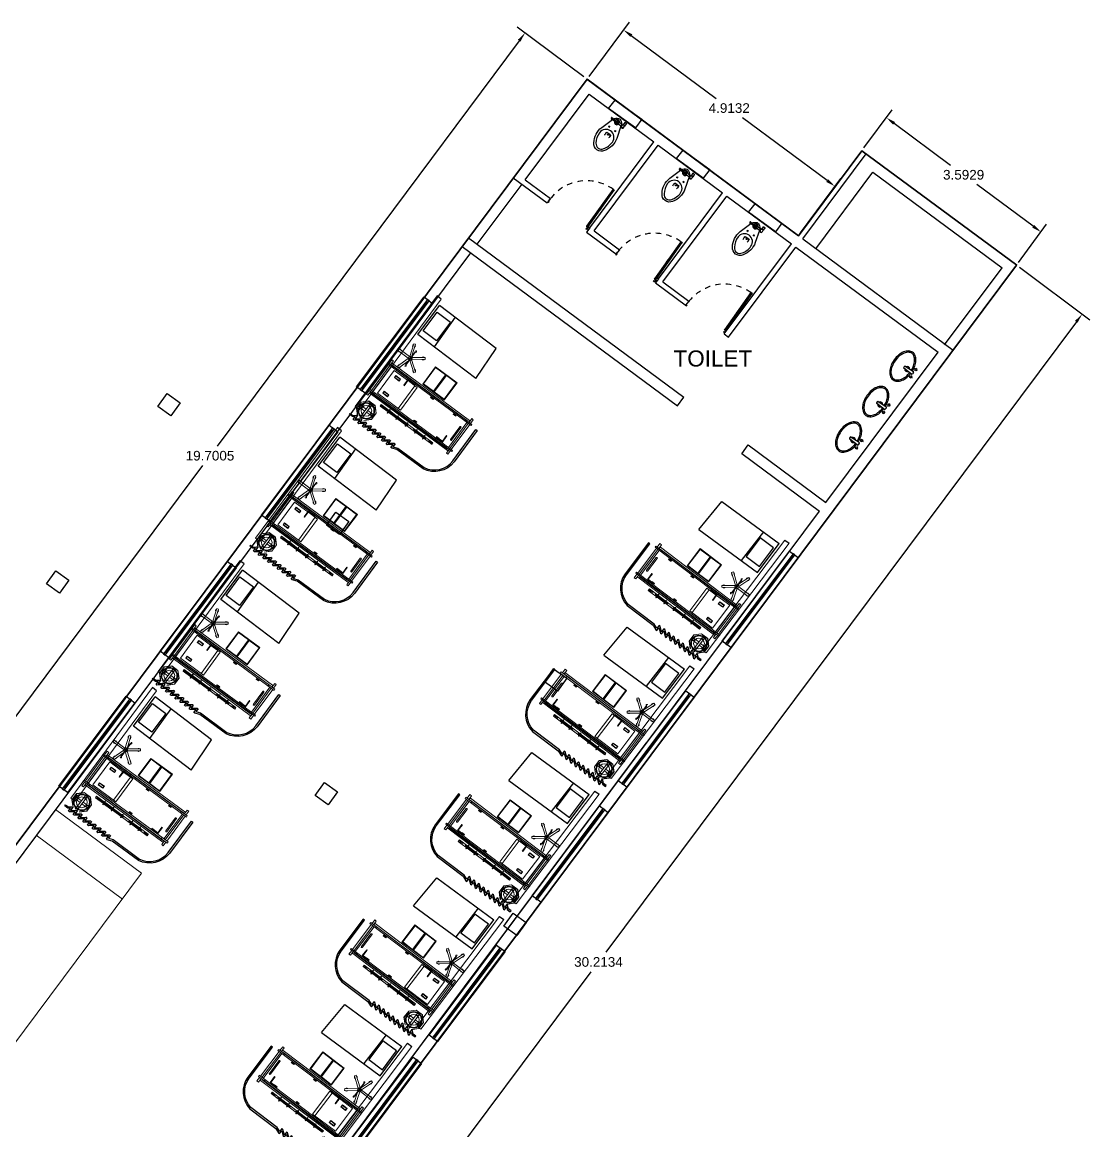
# Model space of a CAD drawing. Header units: metres. Extents: x 141303 to 146299, y 125960 to 127091.
# Drawn here: x 146020.88 to 146040.83, y 126176.05 to 126196.76 of the extents above; entities that cross this region are included whole.
import ezdxf

# ---------------------------------------------------------------- set-up
doc = ezdxf.new("R2010")
doc.units = ezdxf.units.M
doc.header["$MEASUREMENT"] = 0
for name, pattern in [('C05 _MOB-EQUIP URGENCIAS Y TOCOCIRUGÍA$0$006_URGENCIAS & TOCOCIRUGÍA$0$03.-PRIMER NIVEL GENERAL$0$XR-PLANTA 3ER NIVEL$0$DASHED', [19.05, 12.7, -6.35]), ('C05 _MOB-EQUIP URGENCIAS Y TOCOCIRUGÍA$0$006_URGENCIAS & TOCOCIRUGÍA$0$03.-PRIMER NIVEL GENERAL$0$XR-PLANTA 3ER NIVEL$0$DASHED2', [0.375, 0.25, -0.125]), ('C08_MUROS SERVICIOS$0$HIDDE100', [0.16, 0.1, -0.06])]:
    doc.linetypes.add(name, pattern=pattern)
for name, color, linetype in [('DIMENSION', 50, 'Continuous'), ('door', 12, 'Continuous'), ('FURNITURE', 6, 'Continuous'), ('WINDOW', 244, 'Continuous')]:
    doc.layers.add(name, color=color, linetype=linetype)
for name, color, linetype, lineweight in [('ELEVATION', 7, 'Continuous', 20), ('LETTERING', 50, 'Continuous', 30), ('new column', 4, 'Continuous', 25), ('NVMI_WALL', 7, 'Continuous', 30), ('PLINTH', 80, 'Continuous', 30)]:
    doc.layers.add(name, color=color, linetype=linetype, lineweight=lineweight)
doc.layers.get('0').off()
doc.styles.get("Standard").update_dxf_attribs({"font": 'arial.ttf'})
doc.dimstyles.get("Standard").update_dxf_attribs({"dimtxt": 0.18, "dimasz": 0.18, "dimexe": 0.18, "dimexo": 0.0625, "dimgap": 0.09, "dimtad": 0, "dimtih": 1, "dimtoh": 1, "dimdec": 4, "dimzin": 0, "dimdsep": 46, "dimtxsty": 'Standard', "dimcen": 0.09, "dimadec": 0, "dimazin": 0, "dimtfac": 1, "dimtdec": 4, "dimtofl": 0, "dimtmove": 0, "dimatfit": 3, "dimfxl": 1, "dimtolj": 1, "dimtzin": 0, "dimarcsym": 0})

# ---------------------------------------------------------------- blocks, each defined once
blk = doc.blocks.new('C05 _MOB-EQUIP URGENCIAS Y TOCOCIRUGÍA$0$cortina antibacterial')
blk.add_lwpolyline([(300.266, -580.673), (300.266, -580.651), (300.266, -580.673), (300.199, -580.673), (300.266, -580.761), (300.266, -580.783), (300.199, -580.783), (300.266, -580.871), (300.266, -580.893), (300.199, -580.893), (300.266, -580.981), (300.266, -581.003), (300.199, -581.003), (300.266, -581.091), (300.266, -581.113), (300.199, -581.113), (300.266, -581.201), (300.266, -581.223), (300.199, -581.223), (300.231, -581.309), (300.231, -581.921, 0.354939), (300.651, -582.281), (301.378, -582.281), (301.378, -582.311), (300.651, -582.311, -0.359051), (300.201, -581.921), (300.201, -581.313), (300.166, -581.223), (300.166, -581.201), (300.233, -581.201), (300.166, -581.113), (300.166, -581.091), (300.233, -581.091), (300.166, -581.003), (300.166, -580.981), (300.233, -580.981), (300.166, -580.893), (300.166, -580.871), (300.233, -580.871), (300.166, -580.783), (300.166, -580.761), (300.233, -580.761), (300.166, -580.673), (300.166, -580.651), (300.233, -580.651), (300.166, -580.563), (300.166, -580.541), (300.233, -580.541), (300.166, -580.453), (300.166, -580.431), (300.233, -580.431), (300.166, -580.343), (300.166, -580.321), (300.233, -580.321), (300.205, -580.281), (300.205, -580.211), (300.227, -580.211), (300.227, -580.274), (300.266, -580.321), (300.266, -580.343), (300.199, -580.343), (300.266, -580.431), (300.266, -580.453), (300.199, -580.453), (300.266, -580.541), (300.266, -580.563), (300.199, -580.563), (300.266, -580.651)], format="xyb")
blk = doc.blocks.new('bed ward')
at = {"layer": 'FURNITURE'}
for p, q in [((142390.8, 126644.899), (142391.223, 126645.43)), ((142391.223, 126645.43), (142392.307, 126644.667)), ((142390.8, 126644.899), (142391.91, 126644.116)), ((142392.007, 126644.879), (142391.6, 126644.335)), ((142391.91, 126644.116), (142392.307, 126644.667)), ((142392.41, 126644.731), (142392.492, 126644.674))]:
    blk.add_line(p, q, dxfattribs=at)
at = {"layer": 'FURNITURE', "lineweight": 0}
for p, q in [((142390.901, 126642.653, 310.935), (142392.41, 126644.731, 310.935)), ((142392.492, 126644.674, 310.935), (142390.981, 126642.594, 310.935)), ((142391.441, 126643.721, 310.935), (142391.621, 126643.968, 310.935)), ((142390.981, 126642.594, 310.935), (142390.901, 126642.653, 310.935))]:
    blk.add_line(p, q, dxfattribs=at)
at = {"layer": 'FURNITURE', "linetype": 'Continuous', "lineweight": 0}
for p, q in [((142390.016, 126644.532, 310.935), (142389.675, 126644.062, 310.935)), ((142390.044, 126644.511, 310.935), (142389.703, 126644.042, 310.935)), ((142390.068, 126644.493, 310.935), (142389.727, 126644.024, 310.935)), ((142390.006, 126644.569, 310.935), (142389.991, 126644.549, 310.935)), ((142389.991, 126644.549, 310.935), (142391.569, 126643.403, 310.935)), ((142390.006, 126644.569, 310.935), (142391.583, 126643.423, 310.935)), ((142390.08, 126644.621, 310.935), (142390.03, 126644.551, 310.935)), ((142390.109, 126644.6, 310.935), (142390.058, 126644.53, 310.935)), ((142390.077, 126644.549, 310.935), (142390.061, 126644.528, 310.935)), ((142390.08, 126644.621, 310.935), (142390.109, 126644.6, 310.935)), ((142390.086, 126644.518, 310.935), (142390.082, 126644.513, 310.935)), ((142390.086, 126644.518, 310.935), (142391.51, 126643.483, 310.935)), ((142390.091, 126644.551, 310.935), (142391.539, 126643.499, 310.935)), ((142390.117, 126644.487, 310.935), (142390.103, 126644.468, 310.935)), ((142390.596, 126644.216, 310.935), (142390.831, 126644.54, 310.935)), ((142390.61, 126644.219, 310.935), (142390.834, 126644.526, 310.935)), ((142390.831, 126644.54, 310.935), (142391.236, 126644.246, 310.935)), ((142390.834, 126644.526, 310.935), (142391.02, 126644.391, 310.935)), ((142390.014, 126644.357, 310.935), (142389.84, 126644.118, 310.935)), ((142390.033, 126644.343, 310.935), (142389.859, 126644.104, 310.935)), ((142390.254, 126644.34, 310.935), (142390.245, 126644.328, 310.935)), ((142390.245, 126644.328, 310.935), (142390.294, 126644.292, 310.935)), ((142390.254, 126644.34, 310.935), (142390.303, 126644.304, 310.935)), ((142390.303, 126644.304, 310.935), (142390.294, 126644.292, 310.935)), ((142390.796, 126644.083, 310.935), (142391.02, 126644.391, 310.935)), ((142390.799, 126644.069, 310.935), (142391.034, 126644.393, 310.935)), ((142390.812, 126644.072, 310.935), (142391.036, 126644.379, 310.935)), ((142391.001, 126643.923, 310.935), (142391.236, 126644.246, 310.935)), ((142391.036, 126644.379, 310.935), (142391.222, 126644.244, 310.935)), ((142389.661, 126644.043, 310.935), (142389.61, 126643.973, 310.935)), ((142389.651, 126644.08, 310.935), (142389.637, 126644.06, 310.935)), ((142389.637, 126644.06, 310.935), (142391.214, 126642.914, 310.935)), ((142389.651, 126644.08, 310.935), (142391.228, 126642.934, 310.935)), ((142389.94, 126644.061, 310.935), (142389.858, 126643.948, 310.935)), ((142389.949, 126644.055, 310.935), (142389.873, 126643.95, 310.935)), ((142389.94, 126644.061, 310.935), (142389.949, 126644.055, 310.935)), ((142390.596, 126644.216, 310.935), (142391.001, 126643.923, 310.935)), ((142390.61, 126644.219, 310.935), (142390.796, 126644.083, 310.935)), ((142390.812, 126644.072, 310.935), (142390.999, 126643.936, 310.935)), ((142390.999, 126643.936, 310.935), (142391.222, 126644.244, 310.935)), ((142389.61, 126643.973, 310.935), (142389.639, 126643.953, 310.935)), ((142389.689, 126644.022, 310.935), (142389.639, 126643.953, 310.935)), ((142389.692, 126644.02, 310.935), (142389.677, 126643.999, 310.935)), ((142389.679, 126643.985, 310.935), (142391.13, 126642.931, 310.935)), ((142389.713, 126644.005, 310.935), (142389.706, 126643.995, 310.935)), ((142389.706, 126643.995, 310.935), (142391.13, 126642.961, 310.935)), ((142389.762, 126643.999, 310.935), (142389.748, 126643.979, 310.935)), ((142389.858, 126643.948, 310.935), (142389.98, 126643.859, 310.935)), ((142389.873, 126643.95, 310.935), (142389.937, 126643.904, 310.935)), ((142389.939, 126643.907, 310.935), (142389.93, 126643.895, 310.935)), ((142389.939, 126643.907, 310.935), (142389.989, 126643.871, 310.935)), ((142389.989, 126643.871, 310.935), (142389.98, 126643.859, 310.935)), ((142390.675, 126644.034, 310.935), (142390.666, 126644.022, 310.935)), ((142390.666, 126644.022, 310.935), (142390.716, 126643.986, 310.935)), ((142390.675, 126644.034, 310.935), (142390.725, 126643.998, 310.935)), ((142390.725, 126643.998, 310.935), (142390.716, 126643.986, 310.935)), ((142390.537, 126643.265, 310.935), (142389.878, 126643.743, 310.935)), ((142390.558, 126643.293, 310.935), (142389.899, 126643.772, 310.935)), ((142390.007, 126643.668, 310.935), (142390.009, 126643.67, 310.935)), ((142390.007, 126643.668, 310.935), (142390.052, 126643.639, 310.935)), ((142390.009, 126643.67, 310.935), (142390.053, 126643.642, 310.935)), ((142390.089, 126643.612, 310.935), (142390.009, 126643.67, 310.935)), ((142390.046, 126643.643, 310.935), (142390.091, 126643.614, 310.935)), ((142390.973, 126643.806, 310.935), (142390.661, 126643.376, 310.935)), ((142391.017, 126643.775, 310.935), (142390.704, 126643.344, 310.935)), ((142390.973, 126643.806, 310.935), (142391.148, 126643.68, 310.935)), ((142391.038, 126643.766, 310.935), (142391.047, 126643.779, 310.935)), ((142391.087, 126643.731, 310.935), (142391.038, 126643.766, 310.935)), ((142391.169, 126643.69, 310.935), (142391.047, 126643.779, 310.935)), ((142391.078, 126643.583, 310.935), (142391.153, 126643.687, 310.935)), ((142391.087, 126643.731, 310.935), (142391.096, 126643.743, 310.935)), ((142391.087, 126643.577, 310.935), (142391.169, 126643.69, 310.935)), ((142391.153, 126643.687, 310.935), (142391.09, 126643.734, 310.935)), ((142391.157, 126643.673, 310.935), (142391.405, 126643.492, 310.935)), ((142390.157, 126643.559, 310.935), (142390.158, 126643.562, 310.935)), ((142390.157, 126643.559, 310.935), (142390.201, 126643.531, 310.935)), ((142390.238, 126643.503, 310.935), (142390.158, 126643.562, 310.935)), ((142390.158, 126643.562, 310.935), (142390.203, 126643.533, 310.935)), ((142390.194, 126643.532, 310.935), (142390.238, 126643.503, 310.935)), ((142390.196, 126643.534, 310.935), (142390.24, 126643.506, 310.935)), ((142390.238, 126643.503, 310.935), (142390.24, 126643.506, 310.935)), ((142390.361, 126643.601, 310.935), (142390.352, 126643.589, 310.935)), ((142390.352, 126643.589, 310.935), (142390.401, 126643.553, 310.935)), ((142390.361, 126643.601, 310.935), (142390.41, 126643.565, 310.935)), ((142390.41, 126643.565, 310.935), (142390.401, 126643.553, 310.935)), ((142391.087, 126643.577, 310.935), (142391.078, 126643.583, 310.935)), ((142391.405, 126643.492, 310.935), (142391.093, 126643.062, 310.935)), ((142391.492, 126643.459, 310.935), (142391.13, 126642.961, 310.935)), ((142391.517, 126643.441, 310.935), (142391.176, 126642.972, 310.935)), ((142391.216, 126643.555, 310.935), (142391.189, 126643.518, 310.935)), ((142391.189, 126643.518, 310.935), (142391.278, 126643.453, 310.935)), ((142391.217, 126643.546, 310.935), (142391.197, 126643.519, 310.935)), ((142391.197, 126643.519, 310.935), (142391.276, 126643.461, 310.935)), ((142391.545, 126643.421, 310.935), (142391.204, 126642.952, 310.935)), ((142391.216, 126643.555, 310.935), (142391.305, 126643.49, 310.935)), ((142391.217, 126643.546, 310.935), (142391.296, 126643.489, 310.935)), ((142391.296, 126643.489, 310.935), (142391.276, 126643.461, 310.935)), ((142391.305, 126643.49, 310.935), (142391.278, 126643.453, 310.935)), ((142391.472, 126643.504, 310.935), (142391.458, 126643.484, 310.935)), ((142391.51, 126643.483, 310.935), (142391.506, 126643.478, 310.935)), ((142391.541, 126643.485, 310.935), (142391.526, 126643.464, 310.935)), ((142391.581, 126643.53, 310.935), (142391.531, 126643.461, 310.935)), ((142391.61, 126643.51, 310.935), (142391.559, 126643.44, 310.935)), ((142391.583, 126643.423, 310.935), (142391.569, 126643.403, 310.935)), ((142391.581, 126643.53, 310.935), (142391.61, 126643.51, 310.935)), ((142390.508, 126643.304, 310.935), (142390.51, 126643.306, 310.935)), ((142390.508, 126643.304, 310.935), (142390.552, 126643.276, 310.935)), ((142390.51, 126643.306, 310.935), (142390.554, 126643.278, 310.935)), ((142390.59, 126643.248, 310.935), (142390.51, 126643.306, 310.935)), ((142390.545, 126643.276, 310.935), (142390.59, 126643.248, 310.935)), ((142390.547, 126643.279, 310.935), (142390.591, 126643.251, 310.935)), ((142390.549, 126643.281, 310.935), (142390.571, 126643.312, 310.935)), ((142390.59, 126643.248, 310.935), (142390.591, 126643.251, 310.935)), ((142390.661, 126643.376, 310.935), (142391.093, 126643.062, 310.935)), ((142391.002, 126643.26, 310.935), (142390.975, 126643.223, 310.935)), ((142390.975, 126643.223, 310.935), (142391.064, 126643.158, 310.935)), ((142391.003, 126643.252, 310.935), (142390.983, 126643.224, 310.935)), ((142390.983, 126643.224, 310.935), (142391.063, 126643.167, 310.935)), ((142391.002, 126643.26, 310.935), (142391.091, 126643.196, 310.935)), ((142391.003, 126643.252, 310.935), (142391.083, 126643.194, 310.935)), ((142390.667, 126643.188, 310.935), (142390.669, 126643.191, 310.935)), ((142390.667, 126643.188, 310.935), (142390.711, 126643.16, 310.935)), ((142390.669, 126643.191, 310.935), (142390.713, 126643.163, 310.935)), ((142390.749, 126643.133, 310.935), (142390.669, 126643.191, 310.935)), ((142390.704, 126643.161, 310.935), (142390.749, 126643.133, 310.935)), ((142390.706, 126643.163, 310.935), (142390.75, 126643.135, 310.935)), ((142390.749, 126643.133, 310.935), (142390.75, 126643.135, 310.935)), ((142391.083, 126643.194, 310.935), (142391.063, 126643.167, 310.935)), ((142391.091, 126643.196, 310.935), (142391.064, 126643.158, 310.935)), ((142391.117, 126643.015, 310.935), (142391.103, 126642.996, 310.935)), ((142390.66, 126642.811, 310.935), (142390.746, 126642.929, 310.935)), ((142390.683, 126642.668, 310.935), (142390.66, 126642.811, 310.935)), ((142390.663, 126642.808, 310.935), (142390.749, 126642.926, 310.935)), ((142390.687, 126642.669, 310.935), (142390.664, 126642.811, 310.935)), ((142390.691, 126642.853, 310.935), (142390.748, 126642.812, 310.935)), ((142390.704, 126642.844, 310.935), (142390.727, 126642.877, 310.935)), ((142390.704, 126642.844, 310.935), (142390.707, 126642.842, 310.935)), ((142390.707, 126642.842, 310.935), (142390.73, 126642.874, 310.935)), ((142390.707, 126642.857, 310.935), (142390.717, 126642.869, 310.935)), ((142390.707, 126642.857, 310.935), (142390.711, 126642.854, 310.935)), ((142390.715, 126642.886, 310.935), (142390.772, 126642.845, 310.935)), ((142390.717, 126642.869, 310.935), (142390.72, 126642.867, 310.935)), ((142390.719, 126642.858, 310.935), (142390.729, 126642.851, 310.935)), ((142390.727, 126642.877, 310.935), (142390.73, 126642.874, 310.935)), ((142390.743, 126642.816, 310.935), (142390.767, 126642.849, 310.935)), ((142390.746, 126642.929, 310.935), (142390.888, 126642.951, 310.935)), ((142390.746, 126642.925, 310.935), (142390.889, 126642.947, 310.935)), ((142390.748, 126642.812, 310.935), (142390.772, 126642.845, 310.935)), ((142390.886, 126642.948, 310.935), (142391.004, 126642.862, 310.935)), ((142390.888, 126642.951, 310.935), (142391.006, 126642.866, 310.935)), ((142390.89, 126642.864, 310.935), (142390.931, 126642.921, 310.935)), ((142390.89, 126642.864, 310.935), (142390.923, 126642.84, 310.935)), ((142390.893, 126642.869, 310.935), (142390.926, 126642.845, 310.935)), ((142390.923, 126642.84, 310.935), (142390.964, 126642.896, 310.935)), ((142391.025, 126642.722, 310.935), (142391.002, 126642.865, 310.935)), ((142391.029, 126642.723, 310.935), (142391.006, 126642.866, 310.935)), ((142391.162, 126642.953, 310.935), (142391.111, 126642.883, 310.935)), ((142391.111, 126642.883, 310.935), (142391.139, 126642.863, 310.935)), ((142391.19, 126642.932, 310.935), (142391.139, 126642.863, 310.935)), ((142391.159, 126642.955, 310.935), (142391.144, 126642.934, 310.935)), ((142391.228, 126642.934, 310.935), (142391.214, 126642.914, 310.935)), ((142390.725, 126642.637, 310.935), (142390.766, 126642.694, 310.935)), ((142390.758, 126642.613, 310.935), (142390.799, 126642.67, 310.935)), ((142390.763, 126642.689, 310.935), (142390.796, 126642.665, 310.935)), ((142390.766, 126642.694, 310.935), (142390.799, 126642.67, 310.935)), ((142390.8, 126642.586, 310.935), (142390.943, 126642.609, 310.935)), ((142390.801, 126642.582, 310.935), (142390.943, 126642.605, 310.935)), ((142390.917, 126642.689, 310.935), (142390.941, 126642.722, 310.935)), ((142390.917, 126642.689, 310.935), (142390.974, 126642.647, 310.935)), ((142390.922, 126642.685, 310.935), (142390.946, 126642.718, 310.935)), ((142390.94, 126642.607, 310.935), (142391.026, 126642.726, 310.935)), ((142390.941, 126642.722, 310.935), (142390.998, 126642.681, 310.935)), ((142390.943, 126642.605, 310.935), (142391.029, 126642.723, 310.935)), ((142390.959, 126642.659, 310.935), (142390.982, 126642.692, 310.935)), ((142390.959, 126642.659, 310.935), (142390.962, 126642.657, 310.935)), ((142390.962, 126642.657, 310.935), (142390.985, 126642.689, 310.935)), ((142390.965, 126642.679, 310.935), (142390.97, 126642.676, 310.935)), ((142390.969, 126642.667, 310.935), (142390.972, 126642.664, 310.935)), ((142390.972, 126642.664, 310.935), (142390.981, 126642.677, 310.935)), ((142390.978, 126642.68, 310.935), (142390.981, 126642.677, 310.935)), ((142390.982, 126642.692, 310.935), (142390.985, 126642.689, 310.935))]:
    blk.add_line(p, q, dxfattribs=at)
at = {"layer": 'FURNITURE', "linetype": 'C05 _MOB-EQUIP URGENCIAS Y TOCOCIRUGÍA$0$006_URGENCIAS & TOCOCIRUGÍA$0$03.-PRIMER NIVEL GENERAL$0$XR-PLANTA 3ER NIVEL$0$DASHED2', "lineweight": 0}
for p, q in [((142389.878, 126643.743, 310.935), (142389.899, 126643.772, 310.935)), ((142389.883, 126643.746, 310.935), (142389.898, 126643.766, 310.935)), ((142389.906, 126643.726, 310.935), (142389.884, 126643.742, 310.935)), ((142389.924, 126643.75, 310.935), (142389.902, 126643.767, 310.935)), ((142389.91, 126643.727, 310.935), (142389.924, 126643.747, 310.935)), ((142390.544, 126643.274, 310.935), (142389.914, 126643.732, 310.935)), ((142390.551, 126643.283, 310.935), (142389.92, 126643.741, 310.935)), ((142390.023, 126643.61, 310.935), (142390.045, 126643.64, 310.935)), ((142390.027, 126643.607, 310.935), (142390.05, 126643.637, 310.935)), ((142390.045, 126643.64, 310.935), (142390.089, 126643.612, 310.935)), ((142390.048, 126643.645, 310.935), (142390.07, 126643.675, 310.935)), ((142390.053, 126643.642, 310.935), (142390.075, 126643.672, 310.935)), ((142390.075, 126643.672, 310.935), (142390.07, 126643.675, 310.935)), ((142390.027, 126643.607, 310.935), (142390.023, 126643.61, 310.935)), ((142390.089, 126643.612, 310.935), (142390.091, 126643.614, 310.935)), ((142390.172, 126643.501, 310.935), (142390.194, 126643.532, 310.935)), ((142390.177, 126643.498, 310.935), (142390.172, 126643.501, 310.935)), ((142390.177, 126643.498, 310.935), (142390.199, 126643.528, 310.935)), ((142390.198, 126643.537, 310.935), (142390.22, 126643.567, 310.935)), ((142390.203, 126643.533, 310.935), (142390.224, 126643.564, 310.935)), ((142390.224, 126643.564, 310.935), (142390.22, 126643.567, 310.935)), ((142390.352, 126643.384, 310.935), (142390.387, 126643.433, 310.935)), ((142390.361, 126643.377, 310.935), (142390.397, 126643.426, 310.935)), ((142390.524, 126643.246, 310.935), (142390.545, 126643.276, 310.935)), ((142390.528, 126643.243, 310.935), (142390.524, 126643.246, 310.935)), ((142390.528, 126643.243, 310.935), (142390.55, 126643.273, 310.935)), ((142390.696, 126643.149, 310.935), (142390.542, 126643.261, 310.935)), ((142390.703, 126643.159, 310.935), (142390.549, 126643.271, 310.935)), ((142390.554, 126643.278, 310.935), (142390.576, 126643.308, 310.935)), ((142390.709, 126643.168, 310.935), (142390.555, 126643.28, 310.935)), ((142390.717, 126643.178, 310.935), (142390.562, 126643.29, 310.935)), ((142390.576, 126643.308, 310.935), (142390.571, 126643.312, 310.935)), ((142390.682, 126643.131, 310.935), (142390.704, 126643.161, 310.935)), ((142390.687, 126643.127, 310.935), (142390.682, 126643.131, 310.935)), ((142390.687, 126643.127, 310.935), (142390.709, 126643.158, 310.935)), ((142390.849, 126643.038, 310.935), (142390.701, 126643.146, 310.935)), ((142390.708, 126643.166, 310.935), (142390.73, 126643.196, 310.935)), ((142390.828, 126643.068, 310.935), (142390.708, 126643.156, 310.935)), ((142390.713, 126643.163, 310.935), (142390.735, 126643.193, 310.935)), ((142390.835, 126643.077, 310.935), (142390.714, 126643.165, 310.935)), ((142390.87, 126643.066, 310.935), (142390.721, 126643.174, 310.935)), ((142390.735, 126643.193, 310.935), (142390.73, 126643.196, 310.935)), ((142390.824, 126643.063, 310.935), (142390.839, 126643.083, 310.935)), ((142390.847, 126643.043, 310.935), (142390.825, 126643.059, 310.935)), ((142390.864, 126643.067, 310.935), (142390.842, 126643.083, 310.935)), ((142390.849, 126643.038, 310.935), (142390.87, 126643.066, 310.935)), ((142390.85, 126643.044, 310.935), (142390.865, 126643.064, 310.935))]:
    blk.add_line(p, q, dxfattribs=at)
at = {"layer": 'FURNITURE', "linetype": 'C05 _MOB-EQUIP URGENCIAS Y TOCOCIRUGÍA$0$006_URGENCIAS & TOCOCIRUGÍA$0$03.-PRIMER NIVEL GENERAL$0$XR-PLANTA 3ER NIVEL$0$DASHED', "lineweight": 0}
for p, q in [((142390.748, 126642.812, 310.935), (142390.816, 126642.762, 310.935)), ((142390.766, 126642.694, 310.935), (142390.89, 126642.864, 310.935)), ((142390.772, 126642.845, 310.935), (142390.84, 126642.796, 310.935)), ((142390.799, 126642.67, 310.935), (142390.923, 126642.84, 310.935)), ((142390.849, 126642.738, 310.935), (142390.917, 126642.689, 310.935)), ((142390.873, 126642.771, 310.935), (142390.941, 126642.722, 310.935))]:
    blk.add_line(p, q, dxfattribs=at)
at = {"layer": 'FURNITURE'}
blk.add_lwpolyline([(142391.695, 126644.412), (142391.949, 126644.229), (142392.204, 126644.583), (142391.95, 126644.766)], close=True, dxfattribs=at)
at = {"layer": 'FURNITURE', "lineweight": 0, "elevation": 310.935}
for points in [[(142391.539, 126643.88), (142391.462, 126644.116), (142391.428, 126644.105), (142391.504, 126643.869)], [(142391.5, 126643.863), (142391.252, 126643.862), (142391.252, 126643.826), (142391.5, 126643.827)], [(142391.546, 126643.812), (142391.746, 126643.666), (142391.768, 126643.695), (142391.567, 126643.841)], [(142391.567, 126643.848), (142391.771, 126643.989), (142391.75, 126644.019), (142391.563, 126643.889)], [(142391.496, 126643.797), (142391.426, 126643.585), (142391.46, 126643.574), (142391.538, 126643.809)]]:
    blk.add_lwpolyline(points, dxfattribs=at)
blk.add_lwpolyline([(142391.632, 126643.983, 2.414214), (142391.621, 126643.969), (142391.614, 126643.974), (142391.434, 126643.726), (142391.441, 126643.721, 2.414214), (142391.43, 126643.706)], format="xyb", dxfattribs=at)
at = {"layer": 'FURNITURE', "linetype": 'C05 _MOB-EQUIP URGENCIAS Y TOCOCIRUGÍA$0$006_URGENCIAS & TOCOCIRUGÍA$0$03.-PRIMER NIVEL GENERAL$0$XR-PLANTA 3ER NIVEL$0$DASHED2', "lineweight": 0}
for centre, radius in [((142389.903, 126643.747, 310.935), 0.000769), ((142389.953, 126643.71, 310.935), 0.003), ((142390.148, 126643.569, 310.935), 0.003), ((142390.601, 126643.24, 310.935), 0.003), ((142390.795, 126643.099, 310.935), 0.003), ((142390.845, 126643.062, 310.935), 0.000769)]:
    blk.add_circle(centre, radius, dxfattribs=at)
at = {"layer": 'FURNITURE', "linetype": 'Continuous', "lineweight": 0}
for radius in [0.155, 0.142, 0.1]:
    blk.add_circle((142390.844, 126642.767, 310.935), radius, dxfattribs=at)
for centre, radius, start, end in [((142390.085, 126644.543, 310.935), 0.01, 54.006, 144.006), ((142390.024, 126644.35, 310.935), 0.012, 324.006, 144.006), ((142389.85, 126644.111, 310.935), 0.012, 144.006, 324.006), ((142389.685, 126643.993, 310.935), 0.01, 144.006, 234.006), ((142391.533, 126643.491, 310.935), 0.01, 324.006, 54.006), ((142390.844, 126642.767, 310.935), 0.149, 144.006, 324.006), ((142391.136, 126642.939, 310.935), 0.01, 234.006, 324.006)]:
    blk.add_arc(centre, radius, start, end, dxfattribs=at)
at = {"layer": 'FURNITURE', "lineweight": 0}
for centre, radius, start, end in [((142391.456, 126644.076, 310.935), 0.027, 149.7619, 246.1412), ((142391.456, 126644.076, 310.935), 0.027, 329.7619, 66.1412), ((142391.288, 126643.844, 310.935), 0.027, 41.943, 138.3224), ((142391.531, 126643.845, 310.935), 0.036, 68.4835, 219.5285), ((142391.531, 126643.845, 310.935), 0.036, 234.006, 54.006), ((142391.531, 126643.845, 310.935), 0.018, 84.006, 204.006), ((142391.531, 126643.845, 310.935), 0.018, 234.006, 54.006), ((142391.731, 126643.983, 310.935), 0.027, 76.5671, 172.9465), ((142391.731, 126643.983, 310.935), 0.027, 256.5671, 352.9465), ((142391.288, 126643.844, 310.935), 0.027, 221.943, 318.3224), ((142391.455, 126643.614, 310.935), 0.027, 113.508, 209.8874), ((142391.455, 126643.614, 310.935), 0.027, 293.508, 29.8874), ((142391.728, 126643.702, 310.935), 0.027, 185.7848, 282.1642), ((142391.728, 126643.702, 310.935), 0.027, 5.7848, 102.1642)]:
    blk.add_arc(centre, radius, start, end, dxfattribs=at)
at = {"layer": 'FURNITURE', "linetype": 'C05 _MOB-EQUIP URGENCIAS Y TOCOCIRUGÍA$0$006_URGENCIAS & TOCOCIRUGÍA$0$03.-PRIMER NIVEL GENERAL$0$XR-PLANTA 3ER NIVEL$0$DASHED2', "lineweight": 0}
for centre, radius, start, end in [((142389.885, 126643.744, 310.935), 0.0025, 144.006, 234.006), ((142389.9, 126643.765, 310.935), 0.0025, 54.006, 144.006), ((142389.908, 126643.728, 310.935), 0.0025, 234.006, 324.006), ((142389.922, 126643.748, 310.935), 0.0025, 324.006, 54.006), ((142390.392, 126643.429, 310.935), 0.0058, 324.006, 144.006), ((142390.356, 126643.38, 310.935), 0.0058, 144.006, 324.006), ((142390.826, 126643.061, 310.935), 0.0025, 144.006, 234.006), ((142390.841, 126643.081, 310.935), 0.0025, 54.006, 144.006), ((142390.848, 126643.045, 310.935), 0.0025, 234.006, 324.006), ((142390.863, 126643.065, 310.935), 0.0025, 324.006, 54.006)]:
    blk.add_arc(centre, radius, start, end, dxfattribs=at)
at = {"layer": 'FURNITURE', "lineweight": 0, "xscale": -1, "rotation": 234.0059966302266}
blk.add_blockref('C05 _MOB-EQUIP URGENCIAS Y TOCOCIRUGÍA$0$cortina antibacterial', (142683.881, 126058.568, 310.935), dxfattribs=at)
blk = doc.blocks.new('C08_MUROS SERVICIOS$0$DOOR 1.20')
at = {"linetype": 'C08_MUROS SERVICIOS$0$HIDDE100'}
blk.add_lwpolyline([(187.586, 86.339, -0.424767), (188.786, 87.579)], format="xyb", dxfattribs=at)
at = {"linetype": 'ByBlock'}
blk.add_lwpolyline([(188.826, 86.379), (188.826, 87.579), (188.786, 87.579), (188.786, 86.379), (188.826, 86.379)], dxfattribs=at)
for points in [[(188.826, 87.559), (188.786, 87.559), (188.786, 87.579), (188.826, 87.579)], [(188.821, 87.41), (188.791, 87.41), (188.791, 87.419), (188.821, 87.419)], [(188.796, 87.419), (188.816, 87.419), (188.816, 87.41), (188.796, 87.41)], [(188.791, 86.999), (188.821, 86.999), (188.821, 86.919), (188.791, 86.919)], [(188.826, 86.379), (188.786, 86.379), (188.786, 86.399), (188.826, 86.399)], [(188.821, 86.469), (188.791, 86.469), (188.791, 86.479), (188.821, 86.479)], [(188.796, 86.479), (188.816, 86.479), (188.816, 86.469), (188.796, 86.469)]]:
    blk.add_lwpolyline(points, close=True)
blk.add_lwpolyline([(188.821, 86.399), (188.821, 87.559), (188.791, 87.559), (188.791, 86.399)], close=True, dxfattribs=at)
for points in [[(187.576, 86.379), (187.576, 86.309), (187.606, 86.309), (187.606, 86.339), (187.586, 86.339), (187.586, 86.379), (187.576, 86.379)], [(188.836, 86.379), (188.836, 86.309), (188.806, 86.309), (188.806, 86.339), (188.826, 86.339), (188.826, 86.379), (188.836, 86.379)]]:
    blk.add_lwpolyline(points)
blk = doc.blocks.new('LAVAMANOS A-03')
at = {"layer": 'FURNITURE'}
for p, q in [((-0.092, -0.109), (-0.116, -0.109)), ((-0.085, -0.102), (-0.085, -0.078)), ((-0.085, -0.14), (-0.085, -0.116)), ((-0.054, -0.109), (-0.078, -0.109)), ((-0.023, -0.306), (-0.03, -0.127)), ((-0.018, -0.115), (0.018, -0.115)), ((0.03, -0.127), (0.023, -0.306)), ((0.052, -0.109), (0.076, -0.109)), ((0.083, -0.102), (0.083, -0.078)), ((0.083, -0.14), (0.083, -0.116)), ((0.09, -0.109), (0.114, -0.109)), ((-0.011, -0.318), (0.011, -0.318))]:
    blk.add_line(p, q, dxfattribs=at)
for centre in [(-0.085, -0.109), (0.083, -0.109)]:
    blk.add_circle(centre, 0.0192, dxfattribs=at)
for centre, radius, start, end in [((-0.095, -0.404), 0.237, 122.2055, 146.6703), ((-0.036, -0.498), 0.348, 104.6225, 122.2055), ((-0.036, -0.498), 0.324, 104.6225, 122.2055), ((0.003, -0.647), 0.502, 93.6665, 104.6225), ((0.003, -0.647), 0.478, 93.7445, 104.6225), ((0, -0.246), 0.048, 124.3259, 240.8236), ((-0.018, -0.127), 0.012, 90, 180), ((0.018, -0.127), 0.012, 360, 90), ((0, -0.246), 0.048, 300.0921, 55.6741), ((0.003, -0.647), 0.478, 75.3775, 86.9266), ((0.003, -0.647), 0.502, 75.3775, 86.9724), ((0.042, -0.498), 0.324, 57.7945, 75.3775), ((0.042, -0.498), 0.348, 57.7945, 75.3775), ((0.101, -0.404), 0.237, 33.3297, 57.7945), ((-0.185, -0.345), 0.129, 146.6703, 180), ((-0.185, -0.345), 0.129, 180, 213.3297), ((-0.185, -0.345), 0.105, 146.6703, 180), ((-0.185, -0.345), 0.105, 180, 213.3297), ((-0.095, -0.404), 0.213, 122.2055, 146.6703), ((-0.095, -0.286), 0.213, 213.3297, 237.7945), ((-0.011, -0.306), 0.012, 180, 270), ((0.011, -0.306), 0.012, 270, 0), ((0.101, -0.404), 0.213, 33.3297, 57.7945), ((0.101, -0.286), 0.213, 302.2055, 326.6703), ((0.191, -0.345), 0.105, 360, 33.3297), ((0.191, -0.345), 0.105, 326.6703, 0), ((0.191, -0.345), 0.129, 0, 33.3297), ((0.191, -0.345), 0.129, 326.6703, 360), ((-0.095, -0.286), 0.237, 213.3297, 237.7945), ((-0.036, -0.192), 0.348, 237.7945, 255.3775), ((-0.036, -0.192), 0.324, 237.7945, 255.3775), ((0.003, -0.043), 0.502, 255.3775, 270), ((0.003, -0.043), 0.478, 255.3775, 270), ((0.003, -0.043), 0.478, 270, 284.6225), ((0.003, -0.043), 0.502, 270, 284.6225), ((0.042, -0.192), 0.324, 284.6225, 302.2055), ((0.042, -0.192), 0.348, 284.6225, 302.2055), ((0.101, -0.286), 0.237, 302.2055, 326.6703)]:
    blk.add_arc(centre, radius, start, end, dxfattribs=at)
blk = doc.blocks.new('*D339')
at = {"layer": 'Defpoints', "color": 0, "transparency": 16777216}
for p in [(146039.465, 126192.223), (146040.688, 126191.311), (146021.392, 126168.011)]:
    blk.add_point(p, dxfattribs=at)
at = {"layer": 'DIMENSION', "color": 0, "lineweight": -2, "transparency": 16777216}
for p, q in [((146039.515, 126192.186), (146040.832, 126191.203)), ((146040.58, 126191.167), (146031.787, 126179.387)), ((146022.722, 126167.243), (146031.515, 126179.023)), ((146021.442, 126167.974), (146022.759, 126166.991))]:
    blk.add_line(p, q, dxfattribs=at)
at = {"layer": 'DIMENSION', "color": 0, "transparency": 16777216}
for points in [[(146040.556, 126191.184), (146040.604, 126191.149), (146040.688, 126191.311)], [(146022.698, 126167.261), (146022.747, 126167.225), (146022.615, 126167.099)]]:
    blk.add_solid(points, dxfattribs=at)
at = {"layer": 'DIMENSION', "color": 0, "transparency": 16777216, "insert": (146031.651, 126179.205), "char_height": 0.18, "attachment_point": 5}
blk.add_mtext('\\A1;30.2134', dxfattribs=at)
blk = doc.blocks.new('*D340')
at = {"layer": 'Defpoints', "color": 0, "transparency": 16777216}
for p in [(146036.573, 126194.364), (146039.918, 126192.845), (146039.461, 126192.227)]:
    blk.add_point(p, dxfattribs=at)
at = {"layer": 'DIMENSION', "color": 0, "lineweight": -2, "transparency": 16777216}
for p, q in [((146036.61, 126194.414), (146037.138, 126195.127)), ((146037.175, 126194.875), (146038.229, 126194.095)), ((146039.774, 126192.952), (146038.72, 126193.731)), ((146039.498, 126192.277), (146040.025, 126192.989))]:
    blk.add_line(p, q, dxfattribs=at)
at = {"layer": 'DIMENSION', "color": 0, "transparency": 16777216}
for points in [[(146037.193, 126194.899), (146037.157, 126194.851), (146037.03, 126194.982)], [(146039.792, 126192.976), (146039.756, 126192.927), (146039.918, 126192.845)]]:
    blk.add_solid(points, dxfattribs=at)
at = {"layer": 'DIMENSION', "color": 0, "transparency": 16777216, "insert": (146038.474, 126193.913), "char_height": 0.18, "attachment_point": 5}
blk.add_mtext('\\A1;3.5929', dxfattribs=at)
blk = doc.blocks.new('*D341')
at = {"layer": 'Defpoints', "color": 0, "transparency": 16777216}
for p in [(146031.439, 126195.699), (146036.07, 126193.697), (146035.388, 126192.776)]:
    blk.add_point(p, dxfattribs=at)
at = {"layer": 'DIMENSION', "color": 0, "lineweight": -2, "transparency": 16777216}
for p, q in [((146031.476, 126195.749), (146032.228, 126196.765)), ((146032.265, 126196.513), (146033.85, 126195.341)), ((146035.925, 126193.804), (146034.341, 126194.977)), ((146035.425, 126192.826), (146036.177, 126193.842))]:
    blk.add_line(p, q, dxfattribs=at)
at = {"layer": 'DIMENSION', "color": 0, "transparency": 16777216}
for points in [[(146032.283, 126196.537), (146032.248, 126196.489), (146032.121, 126196.62)], [(146035.943, 126193.828), (146035.907, 126193.78), (146036.07, 126193.697)]]:
    blk.add_solid(points, dxfattribs=at)
at = {"layer": 'DIMENSION', "color": 0, "transparency": 16777216, "insert": (146034.095, 126195.159), "char_height": 0.18, "attachment_point": 5}
blk.add_mtext('\\A1;4.9132', dxfattribs=at)
blk = doc.blocks.new('*D342')
at = {"layer": 'Defpoints', "color": 0, "transparency": 16777216}
for p in [(146030.278, 126196.563), (146031.427, 126195.708), (146019.657, 126179.909)]:
    blk.add_point(p, dxfattribs=at)
at = {"layer": 'DIMENSION', "color": 0, "lineweight": -2, "transparency": 16777216}
for p, q in [((146031.376, 126195.745), (146030.134, 126196.671)), ((146030.17, 126196.419), (146024.529, 126188.846)), ((146018.616, 126180.909), (146024.258, 126188.482)), ((146019.607, 126179.947), (146018.364, 126180.873))]:
    blk.add_line(p, q, dxfattribs=at)
at = {"layer": 'DIMENSION', "color": 0, "transparency": 16777216}
for points in [[(146030.146, 126196.437), (146030.195, 126196.401), (146030.278, 126196.563)], [(146018.592, 126180.927), (146018.64, 126180.891), (146018.509, 126180.765)]]:
    blk.add_solid(points, dxfattribs=at)
at = {"layer": 'DIMENSION', "color": 0, "transparency": 16777216, "insert": (146024.393, 126188.664), "char_height": 0.18, "attachment_point": 5}
blk.add_mtext('\\A1;19.7005', dxfattribs=at)
blk = doc.blocks.new('C05 _MUROS URGENCIAS Y TOCOCIRUGÍA$0$VENTANA FACH  2.10 X 1.00')
at = {"elevation": 0}
for points in [[(194.2, -606.543), (194.2, -606.583), (194.24, -606.583), (194.24, -606.543)], [(196.26, -606.543), (196.26, -606.583), (196.3, -606.583), (196.3, -606.543)]]:
    blk.add_lwpolyline(points, close=True, dxfattribs=at)
at = {"layer": 'door', "linetype": 'ByBlock', "elevation": 0}
for points in [[(196.3, -606.663), (194.2, -606.663), (194.2, -606.463), (196.3, -606.463), (196.3, -606.663)], [(194.24, -606.553), (196.26, -606.553)], [(194.24, -606.563), (196.26, -606.563)], [(194.24, -606.573), (196.26, -606.573)]]:
    blk.add_lwpolyline(points, dxfattribs=at)
blk.add_lwpolyline([(194.2, -606.583), (196.3, -606.583), (196.3, -606.543), (194.2, -606.543)], close=True, dxfattribs=at)
blk = doc.blocks.new('flux caroni')
for p, q in [((-0.037, -0.076), (-0.037, -0.096)), ((0.036, -0.086), (-0.036, -0.086)), ((0, -0.121), (0, -0.05)), ((0.101, -0.068), (0.024, -0.068)), ((0.101, -0.103), (0.024, -0.103)), ((0.123, -0.062), (0.123, -0.005)), ((0.131, -0.062), (0.131, -0.052)), ((0.146, -0.052), (0.146, -0.062)), ((0.154, -0.005), (0.154, -0.062)), ((-0.085, -0.238), (-0.055, -0.238)), ((-0.07, -0.223), (-0.07, -0.253)), ((0.055, -0.238), (0.085, -0.238)), ((0.07, -0.223), (0.07, -0.253))]:
    blk.add_line(p, q)
for points in [[(0.118, 0), (0.121, -0.005), (0.156, -0.005), (0.159, 0)], [(-0.04, -0.076), (-0.042, -0.079), (-0.042, -0.092), (-0.04, -0.096)], [(-0.028, -0.076), (-0.04, -0.076), (-0.04, -0.096), (-0.028, -0.096)]]:
    blk.add_lwpolyline(points)
for points in [[(0.1, -0.103), (0.171, -0.329, -0.220845), (0.12, -0.641, -0.267949), (0, -0.711, -0.267949), (-0.12, -0.641, -0.220845), (-0.171, -0.329), (-0.097, -0.094, -0.200507)], [(-0.042, -0.079), (-0.123, -0.075, 0.428639), (-0.129, -0.08), (-0.129, -0.085), (-0.129, -0.09, 0.42603), (-0.123, -0.095), (-0.042, -0.092)], [(-0.09, -0.077, -0.184776), (-0.017, -0.013, -0.178359), (0.017, -0.013, -0.164856), (0.085, -0.068)], [(0.106, -0.103), (0.115, -0.103, -0.39071), (0.121, -0.109, 0.39071), (0.122, -0.11), (0.153, -0.11, 0.368077), (0.154, -0.109, 0.077411), (0.154, -0.062)], [(0.106, -0.068), (0.115, -0.068, 0.331964), (0.122, -0.062)], [(0.122, -0.11), (0.122, -0.111, 0.414214), (0.123, -0.112), (0.152, -0.112, 0.414214), (0.153, -0.111), (0.153, -0.11)], [(0.152, -0.112), (0.152, -0.116, -0.414214), (0.151, -0.117), (0.124, -0.117, -0.414214), (0.123, -0.116), (0.123, -0.112)], [(0.148, -0.117), (0.148, -0.12, -0.414214), (0.147, -0.121), (0.137, -0.121), (0.127, -0.121, -0.414214), (0.126, -0.12), (0.126, -0.117)], [(-0.044, -0.411, -0.060428), (-0.049, -0.358, -0.405477), (-0.034, -0.344), (0, -0.344), (0.034, -0.344, -0.405477), (0.049, -0.358, -0.060428), (0.044, -0.411)], [(0.048, -0.381, 0.43678), (0.019, -0.349), (0, -0.349), (-0.019, -0.349, 0.43678), (-0.048, -0.381)], [(0.004, -0.361), (0.004, -0.364, 0.310791), (0.006, -0.366, -0.034503), (0.007, -0.367, -0.106031), (0.009, -0.369, -0.162613), (0.01, -0.371, -0.162613), (0.009, -0.373, -0.106031), (0.007, -0.375, -0.069899), (0.004, -0.376, -0.056135), (0, -0.376, -0.056135), (-0.004, -0.376, -0.069899), (-0.007, -0.375, -0.106031), (-0.009, -0.373, -0.162613), (-0.01, -0.371, -0.162613), (-0.009, -0.369, -0.106031), (-0.007, -0.367, -0.034503), (-0.006, -0.366, 0.310791), (-0.004, -0.364), (-0.004, -0.361)]]:
    blk.add_lwpolyline(points, format="xyb")
for points in [[(0.104, -0.106), (0.104, -0.106, -0.414214), (0.101, -0.103), (0.101, -0.068, -0.414214), (0.104, -0.065), (0.104, -0.065, -0.414214), (0.106, -0.068), (0.106, -0.103, -0.414214)], [(0, -0.673, 0.267949), (0.087, -0.622, 0.149412), (0.146, -0.431, 0.414214), (0, -0.285, 0.414214), (-0.146, -0.431, 0.149412), (-0.087, -0.622, 0.267949)]]:
    blk.add_lwpolyline(points, format="xyb", close=True)
blk.add_lwpolyline([(0.155, -0.062), (0.122, -0.062), (0.121, -0.061), (0.121, -0.053), (0.122, -0.052), (0.155, -0.052), (0.156, -0.053), (0.156, -0.061)], close=True)
for centre, radius in [((0, -0.086), 0.0297), ((0, -0.086), 0.0204), ((-0.07, -0.238), 0.008), ((0.07, -0.238), 0.008)]:
    blk.add_circle(centre, radius)
for start, end in [(21.9459, 172.1193), (187.7161, 338.3331)]:
    blk.add_arc((0, -0.086), 0.0474, start, end)

msp = doc.modelspace()

# ---------------------------------------------------------------- linework, layer by layer
at = {"layer": 'ELEVATION'}
for p in [(146021.50611, 126182.05281), (146019.52547, 126176.05412)]:
    msp.add_line(p, (146023.11371, 126180.86298), dxfattribs=at)
at = {"layer": 'FURNITURE', "lineweight": 0}
msp.add_line((146021.14729, 126181.57192), (146022.75676, 126180.3807), dxfattribs=at)
at = {"layer": 'new column'}
for p, q in [((146023.41875, 126189.58329), (146023.59269, 126189.82772)), ((146023.59269, 126189.82772), (146023.83712, 126189.65378)), ((146023.66318, 126189.40935), (146023.41875, 126189.58329)), ((146023.83712, 126189.65378), (146023.66318, 126189.40935)), ((146026.5681, 126187.36627), (146026.74204, 126187.6107)), ((146026.74204, 126187.6107), (146026.98647, 126187.43676)), ((146026.81253, 126187.19233), (146026.5681, 126187.36627)), ((146026.98647, 126187.43676), (146026.81253, 126187.19233)), ((146021.3377, 126186.2704), (146021.51164, 126186.51482)), ((146021.51164, 126186.51482), (146021.75607, 126186.34088)), ((146021.58213, 126186.09646), (146021.3377, 126186.2704)), ((146021.75607, 126186.34088), (146021.58213, 126186.09646)), ((146030.63977, 126184.438), (146030.81371, 126184.68243)), ((146030.81371, 126184.68243), (146031.05813, 126184.50849)), ((146030.88419, 126184.26406), (146030.63977, 126184.438)), ((146031.05813, 126184.50849), (146030.88419, 126184.26406)), ((146026.35793, 126182.31493), (146026.53187, 126182.55936)), ((146026.53187, 126182.55936), (146026.7763, 126182.38542)), ((146026.7763, 126182.38542), (146026.60236, 126182.14099)), ((146026.60236, 126182.14099), (146026.35793, 126182.31493)), ((146029.88411, 126179.87524), (146030.05805, 126180.11967)), ((146030.05805, 126180.11967), (146030.30248, 126179.94573)), ((146030.12854, 126179.7013), (146029.88411, 126179.87524)), ((146030.30248, 126179.94573), (146030.12854, 126179.7013))]:
    msp.add_line(p, q, dxfattribs=at)
at = {"layer": 'NVMI_WALL'}
for p, q in [((146019.65718, 126179.90935), (146031.4388, 126195.69872)), ((146031.4266, 126195.70775), (146035.38798, 126192.77581)), ((146030.28387, 126193.81649), (146031.47995, 126195.41944)), ((146031.30761, 126195.54699), (146031.31919, 126195.53842)), ((146031.47995, 126195.41944), (146032.68565, 126194.52706)), ((146031.48957, 126192.92411), (146032.68565, 126194.52706)), ((146031.56995, 126192.86462), (146032.76603, 126194.46757)), ((146032.76603, 126194.46757), (146033.97172, 126193.5752)), ((146035.38798, 126192.77581), (146036.57303, 126194.36398)), ((146036.57303, 126194.36398), (146039.46531, 126192.22332)), ((146035.46836, 126192.71632), (146036.65341, 126194.30449)), ((146030.11779, 126193.93941), (146030.12311, 126193.93547)), ((146035.71032, 126192.52882), (146036.77981, 126193.96212)), ((146036.77981, 126193.96212), (146039.1912, 126192.17737)), ((146029.38681, 126192.61427), (146030.22407, 126193.73634)), ((146030.0583, 126193.85903), (146030.69543, 126193.38747)), ((146030.28387, 126193.81649), (146030.75439, 126193.46824)), ((146032.77564, 126191.97225), (146033.97172, 126193.5752)), ((146032.85602, 126191.91276), (146034.0521, 126193.51571)), ((146034.0521, 126193.51571), (146035.2578, 126192.62334)), ((146030.75439, 126193.46824), (146030.69543, 126193.38747)), ((146031.48957, 126192.92411), (146031.42976, 126192.84397)), ((146031.43824, 126192.9621), (146031.48957, 126192.92411)), ((146029.22542, 126192.73372), (146033.24504, 126189.75868)), ((146031.42976, 126192.84397), (146031.99544, 126192.42529)), ((146031.56995, 126192.86462), (146032.04356, 126192.51409)), ((146035.46836, 126192.71632), (146038.27595, 126190.63833)), ((146029.10644, 126192.57296), (146033.12543, 126189.59838)), ((146032.04356, 126192.51409), (146031.98405, 126192.43372)), ((146034.00192, 126190.94024), (146035.2578, 126192.62334)), ((146034.0823, 126190.88075), (146035.33818, 126192.56384)), ((146035.33818, 126192.56384), (146037.99558, 126190.59702)), ((146019.71199, 126179.64838), (146029.2672, 126192.45398)), ((146021.27268, 126167.85108), (146039.461, 126192.2265)), ((146038.11473, 126190.73472), (146039.1912, 126192.17737)), ((146032.77564, 126191.97225), (146032.71584, 126191.8921)), ((146032.71584, 126191.8921), (146033.29531, 126191.46322)), ((146032.72595, 126192.00903), (146032.77564, 126191.97225)), ((146032.85602, 126191.91276), (146033.34269, 126191.55256)), ((146033.34269, 126191.55256), (146033.27883, 126191.47675)), ((146034.02581, 126191.04696), (146034.06172, 126191.02038)), ((146034.00192, 126190.94024), (146034.0823, 126190.88075)), ((146035.90244, 126187.79186), (146037.99558, 126190.59702)), ((146033.12543, 126189.59838), (146033.24504, 126189.75868)), ((146034.32764, 126188.70133), (146034.45074, 126188.86631)), ((146034.45074, 126188.86631), (146035.90244, 126187.79186)), ((146034.33113, 126188.70601), (146035.78283, 126187.63156)), ((146021.10969, 126167.96707), (146035.78283, 126187.63156)), ((146021.18166, 126168.06353), (146032.54443, 126183.29156))]:
    msp.add_line(p, q, dxfattribs=at)
at = {"layer": 'PLINTH'}
for p, q in [((146031.4388, 126195.69872), (146019.65718, 126179.90935)), ((146035.38798, 126192.77581), (146031.4388, 126195.69872)), ((146036.57303, 126194.36398), (146035.38798, 126192.77581)), ((146039.46531, 126192.22332), (146036.57303, 126194.36398)), ((146021.39231, 126168.0114), (146039.46531, 126192.22332))]:
    msp.add_line(p, q, dxfattribs=at)
at = {"layer": 'WINDOW'}
for p, q in [((146031.83822, 126195.15462), (146031.96516, 126195.30847)), ((146031.96516, 126195.30847), (146032.46185, 126194.94999)), ((146032.34184, 126194.7908), (146031.8382, 126195.15467)), ((146032.46185, 126194.94999), (146032.34184, 126194.7908)), ((146033.1061, 126194.21716), (146033.23303, 126194.37101)), ((146033.23303, 126194.37101), (146033.72972, 126194.01253)), ((146033.60972, 126193.85334), (146033.10608, 126194.21721)), ((146033.72972, 126194.01253), (146033.60972, 126193.85334)), ((146034.45227, 126193.2145), (146034.57921, 126193.36836)), ((146034.57921, 126193.36836), (146035.0759, 126193.00988)), ((146034.95589, 126192.85068), (146034.45225, 126193.21455)), ((146035.0759, 126193.00988), (146034.95589, 126192.85068))]:
    msp.add_line(p, q, dxfattribs=at)

# ---------------------------------------------------------------- block references
at = {"layer": 'FURNITURE', "extrusion": (-2.27455e-23, 1.02062e-23, -1), "xscale": -1.021510850963692, "yscale": 1.021510850963692, "zscale": 1.021510850963692, "rotation": 35.94096116643176}
for p in [(-146032.04994, 126194.96812), (-146033.32233, 126194.01854), (-146034.63766, 126193.02067)]:
    msp.add_blockref('flux caroni', p, dxfattribs=at)
at = {"layer": 'FURNITURE', "xscale": 0.7088458887546228, "yscale": 0.7088458887546228, "zscale": 0.7088458887546228, "rotation": 324.5036233266468}
for p in [(145886.92725, 126220.80321), (145888.19511, 126219.82232), (145889.50308, 126218.87163)]:
    msp.add_blockref('C08_MUROS SERVICIOS$0$DOOR 1.20', p, dxfattribs=at)
at = {"layer": 'FURNITURE', "xscale": -1, "rotation": 287.5865892423673}
for p in [(68326.58564, -47810.89755), (68324.72343, -47813.357), (68322.90408, -47815.84597), (68321.2681, -47818.21286)]:
    msp.add_blockref('bed ward', p, dxfattribs=at)
at = {"layer": 'FURNITURE', "lineweight": 0, "extrusion": (-9.91556e-24, -2.28732e-23, -1), "xscale": -1, "rotation": 125.2132272120426}
for p in [(-146037.62127, 126190.14195), (-146037.11505, 126189.47959), (-146036.60883, 126188.81723)]:
    msp.add_blockref('LAVAMANOS A-03', p, dxfattribs=at)
at = {"layer": 'FURNITURE', "rotation": 358.910920392061}
for p in [(1261.3241, 2271.6715), (1259.55206, 2269.32282), (1257.77341, 2266.98161), (1255.99477, 2264.64042), (1254.27493, 2262.26913)]:
    msp.add_blockref('bed ward', p, dxfattribs=at)
at = {"layer": 'WINDOW', "lineweight": 0, "extrusion": (1.37561e-23, 1.51001e-23, -1), "xscale": -1, "rotation": 126.8737595957354}
for p in [(-146630.22858, 125982.95297, -310.93503), (-146628.45464, 125980.5551, -310.93503), (-146637.05925, 125978.204, 0), (-146626.55821, 125978.01135, -310.93503), (-146635.11851, 125975.59227, 0), (-146624.66552, 125975.4917, -310.93503), (-146633.50813, 125973.44294, 0), (-146631.58302, 125970.84036, 0), (-146630.02362, 125968.75051, 0)]:
    msp.add_blockref('C05 _MUROS URGENCIAS Y TOCOCIRUGÍA$0$VENTANA FACH  2.10 X 1.00', p, dxfattribs=at)

# ---------------------------------------------------------------- texts
at = {"layer": 'LETTERING', "insert": (146033.05435, 126190.63134), "char_height": 0.3, "attachment_point": 1}
msp.add_mtext_dynamic_manual_height_columns('TOILET', width=13.7463446, gutter_width=1.5, heights=[0], dxfattribs=at)

# ---------------------------------------------------------------- dimensions: what is measured, and where the dimension line sits
at = {"layer": 'DIMENSION'}
for p1, p2, distance, picture, middle in [((146019.65718, 126179.90935), (146031.4266, 126195.70775), 1.43225, '*D342', (146024.39333, 126188.6642)), ((146031.4388, 126195.69872), (146035.38798, 126192.77581), 1.14636, '*D341', (146034.09537, 126195.1587)), ((146036.57303, 126194.36398), (146039.461, 126192.2265), 0.76886, '*D340', (146038.47442, 126193.91325)), ((146021.39231, 126168.0114), (146039.46531, 126192.22332), -1.52553, '*D339', (146031.65131, 126179.20482))]:
    dim = msp.add_aligned_dim(p1=p1, p2=p2, distance=distance, dimstyle='Standard', dxfattribs=at)
    dim.commit()
    dim.dimension.update_dxf_attribs({"geometry": picture, "text_midpoint": middle})

doc.saveas('drawing.dxf')
